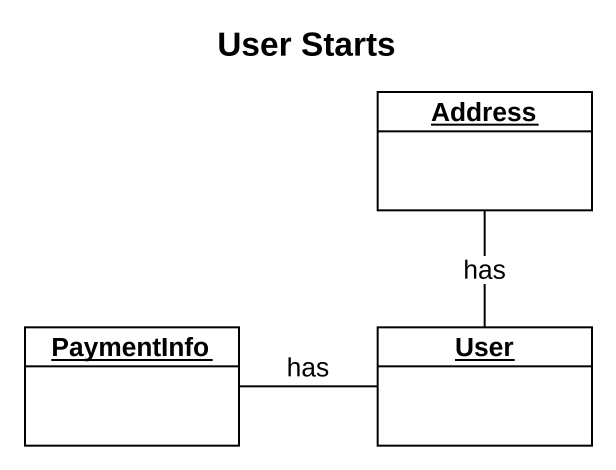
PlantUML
@startuml
title User Starts
hide circle
hide empty members
object Address
object PaymentInfo
object User
User -up- Address : has
User -left- PaymentInfo : has
@enduml
